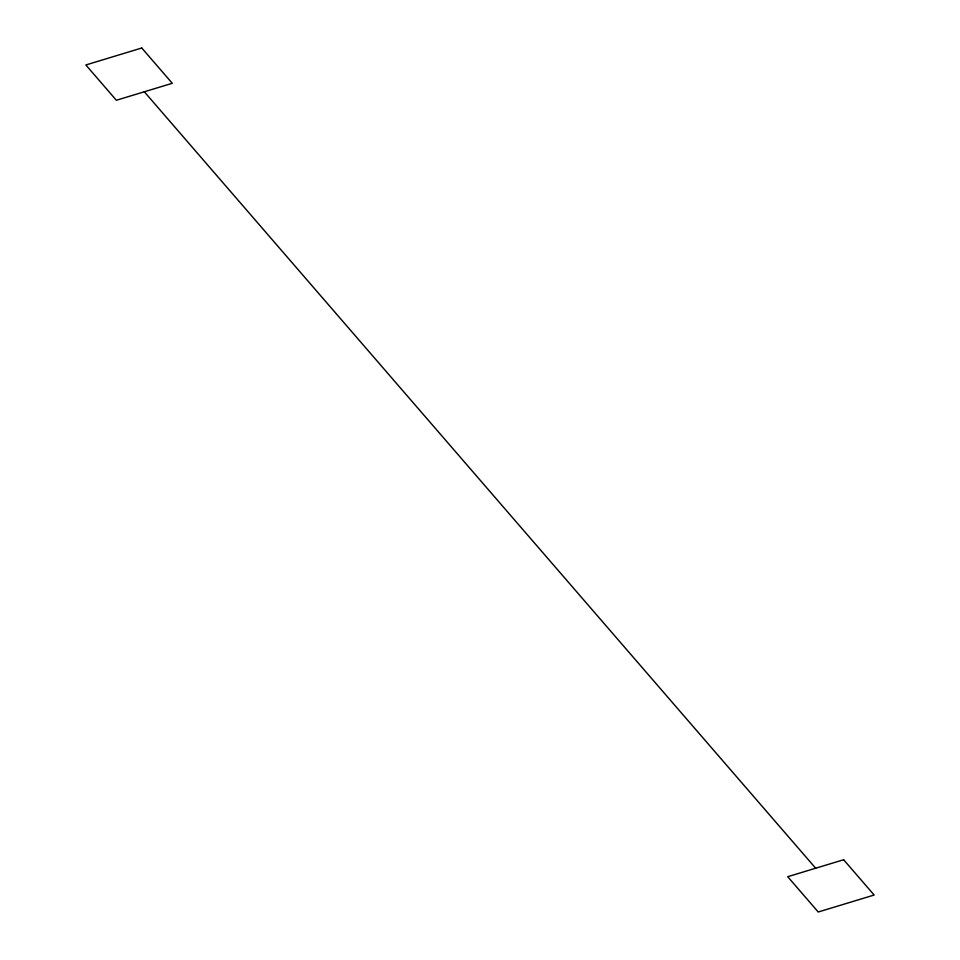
<?xml version="1.0" encoding="UTF-8"?>
<svg xmlns="http://www.w3.org/2000/svg" width="960" height="960" viewBox="0 0 960 960"><rect width="100%" height="100%" fill="white"/><g stroke="black" fill="none" stroke-linecap="round" stroke-linejoin="round"><path stroke-width="1.44" d="M144.324 91.776L815.676 868.224M141.768 48L85.848 64.968L116.364 100.26L172.284 83.292L141.768 48M843.636 859.74L787.716 876.708L818.232 912L874.152 895.032L843.636 859.74"/></g></svg>
